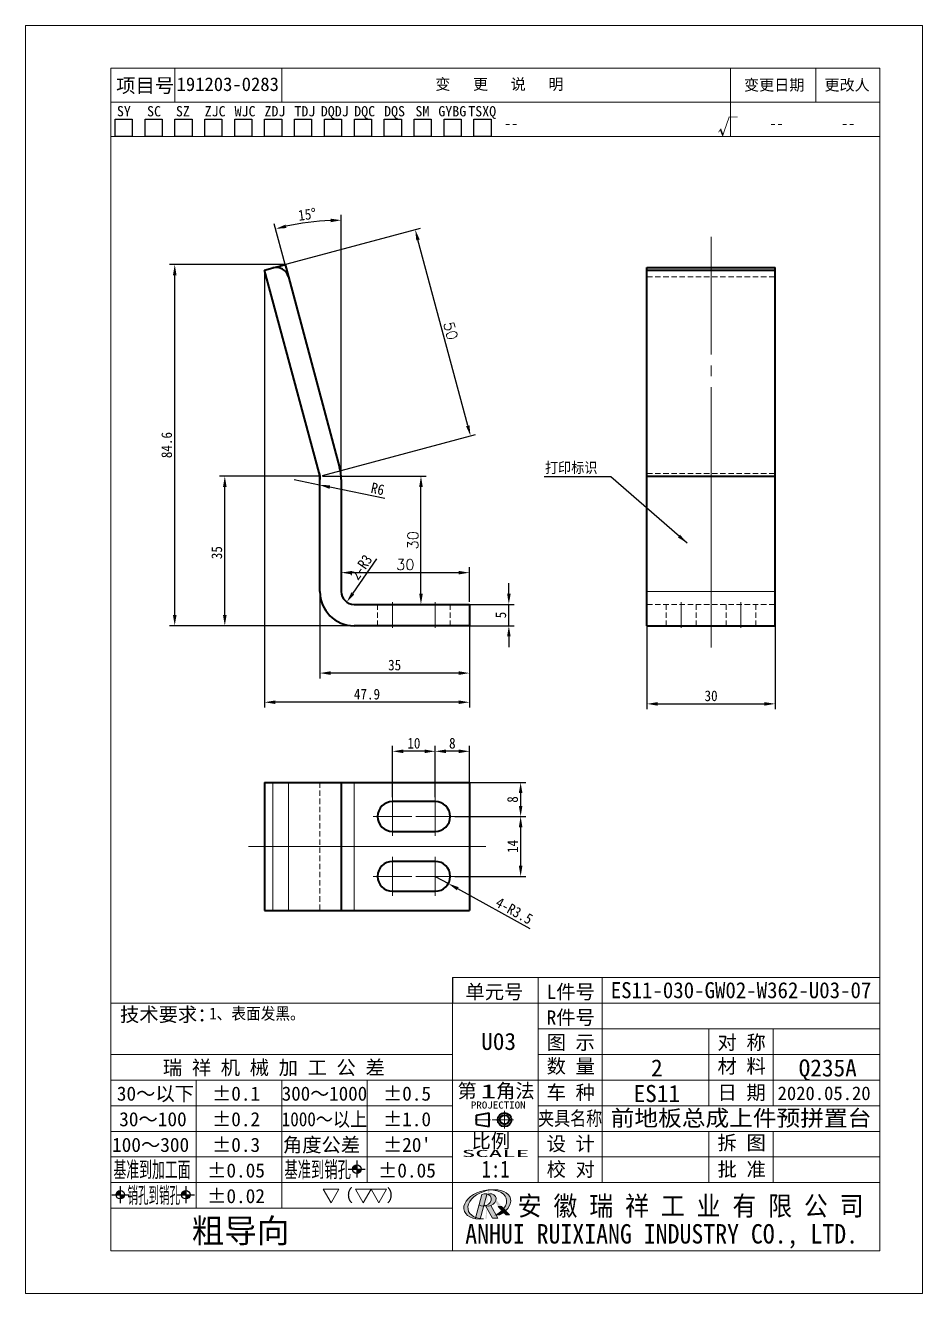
# Model space of a CAD drawing. Header units: millimetres. Extents: x -13336 to 61423, y -27528 to -3175.
# Drawn here: x -10676 to -10466, y -4819.5 to -4522.5 of the extents above; entities that cross this region are included whole.
import ezdxf
from ezdxf.enums import TextEntityAlignment as Align

# ---------------------------------------------------------------- set-up
doc = ezdxf.new("R2010")
doc.units = ezdxf.units.MM
for name, pattern in [('AM_ISO08W050x2', [9, 6, -0.75, 1.5, -0.75]), ('DASHDOT', [18.5, 12, -3, 0.5, -3]), ('SLD-中心线', [34.29, 30.48, -1.27, 1.27, -1.27]), ('SLD-实线', [0]), ('SLD-虚线', [1.905, 1.27, -0.635])]:
    doc.linetypes.add(name, pattern=pattern)
for name, color, linetype in [('08', 2, 'Continuous'), ('DIM', 2, 'Continuous'), ('尺寸线层', 2, 'SLD-实线')]:
    doc.layers.add(name, color=color, linetype=linetype)
for name, color, linetype, lineweight in [('UCS', 4, 'Continuous', 13), ('图框', 4, 'Continuous', 15), ('文字', 3, 'Continuous', 15), ('零件图A4打印', 252, 'Continuous', 15)]:
    doc.layers.add(name, color=color, linetype=linetype, lineweight=lineweight)
doc.styles.add('CHINA', font='', dxfattribs={"width": 0.9})
doc.styles.get("Standard").update_dxf_attribs({"font": 'txt', "bigfont": 'gbcbig.shx'})
doc.styles.get('CHINA').set_extended_font_data('SimSun')
doc.dimstyles.new('ISO-25', dxfattribs={"dimtxt": 2.5, "dimasz": 2.5, "dimexe": 1.25, "dimexo": 0.625, "dimtad": 1, "dimtxsty": 'Standard', "dimcen": 2.5, "dimadec": 0, "dimazin": 0, "dimtfac": 1, "dimtmove": 0, "dimatfit": 3, "dimfxl": 0, "dimarcsym": 0})
doc.dimstyles.new('ISO-25-1', dxfattribs={"dimtxt": 2.5, "dimasz": 2.5, "dimexe": 1.25, "dimexo": 0, "dimtad": 1, "dimdsep": 46, "dimtxsty": 'CHINA', "dimcen": 2.5, "dimclrd": 2, "dimclre": 2, "dimclrt": 2, "dimadec": 0, "dimazin": 0, "dimtfac": 1, "dimtmove": 0, "dimatfit": 3, "dimfxl": 0, "dimarcsym": 0})

# ---------------------------------------------------------------- blocks, each defined once
blk = doc.blocks.new('PIN_1')
h = blk.add_hatch(color=256)
h.paths.add_polyline_path([(0, 0.5, 0.414214), (-0.5, 0), (0, 0)])
h.paths.add_polyline_path([(0.5, 0), (0, 0), (0, -0.5, 0.414214)])
at = {"color": 1, "linetype": 'AM_ISO08W050x2'}
for p, q in [((0, 1), (0, -1)), ((-1, 0), (1, 0))]:
    blk.add_line(p, q, dxfattribs=at)
blk.add_circle((0, 0), 0.5)
blk = doc.blocks.new('Z$W@#30942B8A')
at = {"layer": '图框', "color": 4, "linetype": 'Continuous'}
for p, q in [((4.55, 0.11), (0, 7.99)), ((0, 7.99), (9.09, 7.99)), ((9.09, 7.99), (4.55, 0.11)), ((23.41, 0.11), (18.87, 7.99)), ((18.87, 7.99), (27.96, 7.99)), ((27.96, 7.99), (23.41, 0.11)), ((27.96, 7.99), (37.05, 7.99)), ((32.51, 0.11), (27.96, 7.99)), ((37.05, 7.99), (32.51, 0.11))]:
    blk.add_line(p, q, dxfattribs=at)
at = {"layer": '图框', "style": 'CHINA'}
blk.add_text('(    )', height=6.961, dxfattribs=at).set_placement((13.02, 1.68))
blk = doc.blocks.new('YU')
at = {"color": 2, "lineweight": 35, "ltscale": 0.304827}
for p, q in [((-6.6, 1.09), (-3.6, 1.6)), ((-6.6, -1.09), (-3.6, -1.6))]:
    blk.add_line(p, q, dxfattribs=at)
at = {"color": 7, "lineweight": 35, "ltscale": 0.013361}
blk.add_line((-6.6, 0.96), (-6.6, 1.09), dxfattribs=at)
at = {"color": 2, "lineweight": 35, "ltscale": 0.204928}
blk.add_line((-6.6, -1.09), (-6.6, 0.96), dxfattribs=at)
at = {"color": 7, "lineweight": 35, "ltscale": 0.019608}
blk.add_line((-3.6, 1.41), (-3.6, 1.6), dxfattribs=at)
at = {"color": 2, "lineweight": 35, "ltscale": 0.300725}
blk.add_line((-3.6, -1.6), (-3.6, 1.41), dxfattribs=at)
at = {"color": 1, "linetype": 'DASHDOT', "lineweight": 13, "ltscale": 0.416431}
blk.add_line((2.08, 0), (-3.4, 0), dxfattribs=at)
at = {"color": 1, "linetype": 'DASHDOT', "lineweight": 13, "ltscale": 0.416432}
blk.add_line((0, 2.08), (0, -2.08), dxfattribs=at)
at = {"color": 1, "linetype": 'DASHDOT', "lineweight": 13, "ltscale": 0.360631}
blk.add_line((-6.9, 0), (-3.3, 0), dxfattribs=at)
at = {"color": 2, "lineweight": 35}
for radius in [1.6, 1.09]:
    blk.add_circle((0, 0), radius, dxfattribs=at)
blk = doc.blocks.new('A4tukz')
at = {"layer": 'DIM', "color": 0}
blk.add_line((-100, 64), (-100, 58), dxfattribs=at)
at = {"layer": '图框', "color": 4}
for p, q in [((-165, 269), (-165, 277)), ((-140, 269), (-140, 277)), ((-140, 273), (-140, 277)), ((-35, 269), (-35, 277)), ((-15, 277), (-15, 269)), ((-135, 269), (-180, 269)), ((0, 269), (-135, 269)), ((-35, 269), (-35, 261)), ((0, 261), (-180, 261)), ((-80, 16), (-80, 64)), ((-65, 30), (-65, 64)), ((-180, 58), (-180, 0)), ((-100, 40), (-100, 58)), ((-100, 58), (-80, 58)), ((-80, 58), (0, 58)), ((-80, 52), (0, 52)), ((-25, 46), (-25, 52)), ((-100, 46), (-180, 46)), ((-180, 46), (-120, 46)), ((-80, 46), (0, 46)), ((-40, 38), (-40, 46)), ((-25, 38), (-25, 46)), ((-120, 40), (-180, 40)), ((-160, 10), (-160, 40)), ((-140, 10), (-140, 40)), ((-100, 40), (-120, 40)), ((-120, 16), (-120, 40)), ((-100, 34), (-100, 40)), ((-100, 40), (-80, 40)), ((-80, 40), (0, 40)), ((-40, 34), (-40, 38)), ((-25, 34), (-25, 38)), ((-120, 34), (-180, 34)), ((-100, 34), (-120, 34)), ((-100, 0), (-100, 34)), ((-80, 34), (0, 34)), ((-65, 16), (-65, 30)), ((-120, 28), (-180, 28)), ((-100, 28), (-80, 28)), ((-80, 28), (0, 28)), ((-40, 22), (-40, 28)), ((-25, 22), (-25, 28)), ((-120, 22), (-180, 22)), ((-100, 22), (-120, 22)), ((-80, 22), (0, 22)), ((-40, 16), (-40, 22)), ((-25, 16), (-25, 22)), ((-120, 16), (-180, 16)), ((-100, 16), (-120, 16)), ((-100, 16), (0, 16)), ((-120, 10), (-180, 10)), ((-100, 10), (-120, 10))]:
    blk.add_line(p, q, dxfattribs=at)
at = {"layer": '图框', "color": 0}
for p, q in [((-100, 64), (-80, 64)), ((-80, 64), (0, 64)), ((-100, 58), (-180, 58))]:
    blk.add_line(p, q, dxfattribs=at)
at = {"layer": '图框', "color": 4}
blk.add_lwpolyline([(0, 277), (-180, 277), (-180, 0), (0, 0)], close=True, dxfattribs=at)
at = {"layer": '文字', "color": 4}
blk.add_line((-40, 46), (-40, 52), dxfattribs=at)
at = {"layer": 'DIM', "color": 0}
blk.add_blockref('YU', (-87.85, 30.73), dxfattribs=at)
at = {"layer": 'DIM', "xscale": 2, "yscale": 2, "zscale": 2}
for p in [(-122.44, 19.17), (-177.78, 13.17), (-162.44, 13.17)]:
    blk.add_blockref('PIN_1', p, dxfattribs=at)
at = {"layer": '图框', "xscale": 0.4, "yscale": 0.4, "zscale": 0.4}
blk.add_blockref('Z$W@#30942B8A', (-130.28, 11.23), dxfattribs=at)
at = {"color": 4, "linetype": 'Continuous', "style": 'CHINA'}
for s, width, p, p2 in [('基准到加工面', 0.562035, (-179.38, 17.18), (-161.35, 17.18)), ('基准到销孔', 0.583055, (-139.38, 17.18), (-123.8, 17.18)), ('销孔到销孔', 0.460114, (-176.1, 11.18), (-163.8, 11.18))]:
    blk.add_text(s, height=3.759, dxfattribs=dict(at, width=width)).set_placement(p, p2, align=Align.FIT)
at = {"layer": 'UCS', "color": 4, "linetype": 'Continuous', "style": 'CHINA'}
for s, height, p in [('变   更   说   明', 2.5919, (-89.06, 271.93)), ('变更日期', 2.592, (-24.73, 271.75)), ('更改人', 2.592, (-7.67, 271.75))]:
    blk.add_text(s, height=height, dxfattribs=at).set_placement(p, align=Align.CENTER)
at = {"layer": '图框', "color": 4, "style": 'CHINA'}
for s, height, p in [('项目号', 3.314, (-171.96, 271.25)), ('单元号', 3.314, (-90.22, 59.02)), ('L件号', 3.314, (-72.35, 59.02)), ('技术要求：', 3.314, (-166.56, 53.71)), ('R件号', 3.314, (-72.35, 53.02)), ('图 示', 3.314, (-72.35, 47.18)), ('  瑞 祥 机 械 加 工 公 差', 3.3144, (-144.11, 41.28)), ('数 量', 3.314, (-72.35, 41.62)), (' 30～以下', 3.314, (-170.69, 35.19)), ('%%P0.1', 3.314, (-150.69, 35.19)), ('%%P0.5', 3.314, (-110.69, 35.19)), ('车 种', 3.314, (-72.35, 35.45)), ('%%P0.2', 3.314, (-150.69, 29.19)), ('%%P1.0', 3.314, (-110.69, 29.19)), (' 30～100', 3.314, (-171.27, 29.19)), ('%%P0.3', 3.314, (-150.69, 23.19)), ('角度公差', 3.314, (-130.69, 23.19)), ("%%P20'", 3.314, (-110.69, 23.19)), ('拆 图', 3.314, (-32.35, 23.68)), ('100～300', 3.314, (-170.69, 23.19)), ('%%P0.05', 3.314, (-150.69, 17.19)), ('%%P0.05', 3.314, (-110.69, 17.19)), ('批 准', 3.314, (-32.35, 17.45)), ('%%P0.02', 3.314, (-150.69, 11.19))]:
    blk.add_text(s, height=height, dxfattribs=at).set_placement(p, align=Align.CENTER)
for s, p in [('第  角法', (-98.87, 35.83)), ('比例', (-95.59, 24.09))]:
    blk.add_text(s, height=3.314, dxfattribs=at).set_placement(p)
at = {"layer": '图框', "color": 2, "style": 'CHINA', "width": 1.50449}
blk.add_text('1', height=3.31, dxfattribs=at).set_placement((-93.4, 35.71), (-89.86, 35.71), align=Align.FIT)
at = {"layer": '图框', "color": 4, "style": 'CHINA'}
for s, height, width, p, p2 in [('300～1000', 3.314, 0.942845, (-140, 35.19), (-120, 35.19)), ('1000～以上', 3.314, 0.84856, (-140, 29.19), (-120, 29.19)), ('PROJECTION', 1.657, 1.087064, (-95.73, 33.34), (-82.92, 33.34)), ('SCALE', 1.657, 2.678056, (-97.86, 22), (-82.08, 22))]:
    blk.add_text(s, height=height, dxfattribs=dict(at, width=width)).set_placement(p, p2, align=Align.FIT)
at = {"layer": '图框', "color": 1, "style": 'CHINA', "width": 0.9}
blk.add_text('安 徽 瑞 祥 工 业 有 限 公 司', height=4.5502, dxfattribs=at).set_placement((-84.75, 8.27))
at = {"layer": '图框', "color": 3, "style": 'CHINA', "width": 0.9}
blk.add_text('ANHUI RUIXIANG INDUSTRY CO., LTD.', height=4.5502, dxfattribs=at).set_placement((-97.05, 1.73))
blk = doc.blocks.new('徽标')
at = {"layer": '图框'}
h = blk.add_hatch(color=1, dxfattribs=at)
edge = h.paths.add_edge_path()
edge.add_ellipse((1.2, 9.46), major_axis=(11.5, 3.22), ratio=0.632757, start_angle=75.02328, end_angle=243.80597, ccw=False)
edge.add_ellipse((-1.05, 9.37), major_axis=(11.5, 3.22), ratio=0.632757, start_angle=63.80597, end_angle=246.05896)
edge.add_line((-3.85, 1.41), (-3.83, 1.41))
edge.add_ellipse((-1.05, 9.37), major_axis=(11.5, 3.22), ratio=0.632757, start_angle=246.12301, end_angle=255.02328)
edge = h.paths.add_edge_path()
edge.add_ellipse((1.2, 9.46), major_axis=(11.5, 3.22), ratio=0.632757, start_angle=-50.27955, end_angle=64.13426)
edge.add_line((4.38, 17.41), (3.6, 17.41))
edge.add_ellipse((1.2, 9.46), major_axis=(11.5, 3.22), ratio=0.632757, start_angle=68.04771, end_angle=75.02328)
edge.add_ellipse((-1.05, 9.37), major_axis=(11.5, 3.22), ratio=0.632757, start_angle=-40.39597, end_angle=63.80597, ccw=False)
edge.add_line((9.03, 7.11), (10.11, 5.93))
h = blk.add_hatch(color=1, dxfattribs=at)
edge = h.paths.add_edge_path()
edge.add_ellipse((1.06, 11.83), major_axis=(3.6, 1.69), ratio=0.808996, start_angle=440.15363, end_angle=446.82189, ccw=False)
edge.add_ellipse((-1.56, 11.83), major_axis=(3.6, 1.69), ratio=0.808996, start_angle=399.75547, end_angle=450)
edge.add_line((-2.92, 14.75), (-6.25, 2.29))
edge.add_ellipse((1.2, 9.46), major_axis=(11.5, 3.22), ratio=0.632757, start_angle=220.3275, end_angle=235.24457)
edge.add_line((-3.68, 1.64), (-0.1, 14.84))
edge = h.paths.add_edge_path()
edge.add_ellipse((1.06, 11.83), major_axis=(3.6, 1.69), ratio=0.808996, start_angle=219.82174, end_angle=262.64955, ccw=False)
edge.add_line((-0.83, 8.67), (2.97, 1.85))
edge.add_line((2.97, 1.85), (5.79, 1.85))
edge.add_line((5.79, 1.85), (1.96, 8.73))
edge = h.paths.add_edge_path()
edge.add_ellipse((1.06, 11.83), major_axis=(3.6, 1.69), ratio=0.808996, start_angle=262.64955, end_angle=440.15363)
edge.add_ellipse((-1.56, 11.83), major_axis=(3.6, 1.69), ratio=0.808996, start_angle=260.19411, end_angle=399.75547, ccw=False)
edge.add_line((-0.83, 8.68), (-0.83, 8.67))
edge.add_ellipse((1.06, 11.83), major_axis=(3.6, 1.69), ratio=0.808996, start_angle=219.82174, end_angle=262.64955)
h = blk.add_hatch(color=1, dxfattribs=at)
edge = h.paths.add_edge_path()
edge.add_ellipse((-1.56, 11.83), major_axis=(3.6, 1.69), ratio=0.808996, start_angle=245.34359, end_angle=260.15363)
edge.add_ellipse((1.06, 11.83), major_axis=(3.6, 1.69), ratio=0.808996, start_angle=204.31881, end_angle=219.75547, ccw=False)
edge.add_line((-1.66, 9.1), (-1.82, 8.48))
h = blk.add_hatch(color=1, dxfattribs=at)
edge = h.paths.add_edge_path()
edge.add_line((7.91, 8.34), (6.1, 8.34))
edge.add_line((6.1, 8.34), (8.14, 6.1))
edge.add_ellipse((-1.05, 9.37), major_axis=(11.5, 3.22), ratio=0.632757, start_angle=-48.16456, end_angle=-40.39597)
edge.add_line((9.03, 7.11), (7.91, 8.34))
edge = h.paths.add_edge_path()
edge.add_ellipse((1.2, 9.46), major_axis=(11.5, 3.22), ratio=0.632757, start_angle=-57.50566, end_angle=-50.27955)
edge.add_line((10.11, 5.93), (9.03, 7.11))
edge.add_ellipse((-1.05, 9.37), major_axis=(11.5, 3.22), ratio=0.632757, start_angle=-48.16456, end_angle=-40.39597, ccw=False)
edge.add_line((8.14, 6.1), (9.09, 5.06))
edge = h.paths.add_edge_path()
edge.add_ellipse((1.2, 9.46), major_axis=(11.5, 3.22), ratio=0.632757, start_angle=-57.50566, end_angle=-50.27955, ccw=False)
edge.add_line((9.09, 5.06), (10.36, 3.67))
edge.add_line((10.36, 3.67), (12.17, 3.67))
edge.add_line((12.17, 3.67), (10.11, 5.93))
edge = h.paths.add_edge_path()
edge.add_ellipse((-1.05, 9.37), major_axis=(11.5, 3.22), ratio=0.632757, start_angle=-69.65146, end_angle=-48.16456, ccw=False)
edge.add_line((4.86, 3.67), (6.94, 3.67))
edge.add_ellipse((1.2, 9.46), major_axis=(11.5, 3.22), ratio=0.632757, start_angle=-70.58976, end_angle=-57.50566)
edge.add_line((9.09, 5.06), (8.14, 6.1))
at = {"layer": '图框', "color": 1}
for p, q in [((-2.92, 14.75), (-6.36, 1.85)), ((-0.1, 14.84), (-3.74, 1.41)), ((-0.83, 8.68), (2.97, 1.85)), ((1.96, 8.73), (5.79, 1.85)), ((6.1, 8.34), (10.36, 3.67)), ((6.1, 8.34), (7.91, 8.34)), ((7.91, 8.34), (12.17, 3.67)), ((2.97, 1.85), (5.79, 1.85)), ((4.86, 3.67), (6.94, 3.67)), ((10.36, 3.67), (12.17, 3.67))]:
    blk.add_line(p, q, dxfattribs=at)
for centre, major_axis, ratio, start_param, end_param in [((-1.05, 9.37), (11.5, 3.22), 0.632757, -1.215647, 4.450996), ((1.2, 9.46), (11.5, 3.22), 0.632757, -1.232024, 4.255217), ((-1.56, 11.83), (3.6, 1.69), 0.808996, 3.550583, 7.853982), ((1.06, 11.83), (3.6, 1.69), 0.808996, 3.566036, 7.798513)]:
    blk.add_ellipse(centre, major_axis=major_axis, ratio=ratio, start_param=start_param, end_param=end_param, dxfattribs=at)
blk = doc.blocks.new('设变图纸变更2')
at = {"layer": 'DIM', "color": 6}
for points in [[(0, 4), (4, 4), (4, 0), (0, 0)], [(7, 4), (11, 4), (11, 0), (7, 0)], [(14, 4), (18, 4), (18, 0), (14, 0)], [(21, 4), (25, 4), (25, 0), (21, 0)], [(28, 4), (32, 4), (32, 0), (28, 0)], [(35, 4), (39, 4), (39, 0), (35, 0)], [(42, 4), (46, 4), (46, 0), (42, 0)], [(49, 4), (53, 4), (53, 0), (49, 0)], [(56, 4), (60, 4), (60, 0), (56, 0)], [(63, 4), (67, 4), (67, 0), (63, 0)], [(70, 4), (74, 4), (74, 0), (70, 0)], [(77, 4), (81, 4), (81, 0), (77, 0)], [(84, 4), (88, 4), (88, 0), (84, 0)]]:
    blk.add_lwpolyline(points, close=True, dxfattribs=at)
at = {"layer": '文字', "color": 6, "linetype": 'Continuous', "style": 'CHINA'}
for s, p in [('SY', (2.05, 4.71)), ('SC', (9.11, 4.69)), ('SZ', (15.86, 4.69)), ('ZJC', (23.41, 4.69)), ('WJC', (30.41, 4.69)), ('ZDJ', (37.41, 4.69)), ('TDJ', (44.41, 4.69)), ('DQDJ', (51.41, 4.69)), ('DQC', (58.41, 4.69)), ('DQS', (65.41, 4.69)), ('SM', (71.92, 4.69)), ('GYBG', (78.92, 4.69)), ('TSXQ', (85.92, 4.69))]:
    blk.add_text(s, height=2.4, dxfattribs=at).set_placement(p, align=Align.CENTER)
blk = doc.blocks.new('*D68')
at = {"layer": '08', "color": 2, "lineweight": -2, "transparency": 16777216}
for p, q in [((-10619.98, -4579.8), (-10619.98, -4682.27)), ((-10572.04, -4663.1), (-10572.04, -4682.27)), ((-10574.54, -4681.02), (-10617.48, -4681.02))]:
    blk.add_line(p, q, dxfattribs=at)
at = {"layer": '08', "color": 2, "transparency": 16777216}
for points in [[(-10617.48, -4680.6), (-10617.48, -4681.43), (-10619.98, -4681.02)], [(-10574.54, -4680.6), (-10574.54, -4681.43), (-10572.04, -4681.02)]]:
    blk.add_solid(points, dxfattribs=at)
at = {"layer": 'Defpoints', "color": 0, "transparency": 16777216}
for p in [(-10619.98, -4579.8), (-10572.04, -4663.1), (-10619.98, -4681.02)]:
    blk.add_point(p, dxfattribs=at)
at = {"layer": '08', "color": 2, "transparency": 16777216, "insert": (-10596.01, -4679.14), "char_height": 2.5, "attachment_point": 5, "style": 'CHINA'}
blk.add_mtext('47.9', dxfattribs=at)
blk = doc.blocks.new('*D10')
at = {"layer": '08', "color": 2, "lineweight": -2, "transparency": 16777216}
for p, q in [((-10607.04, -4655.1), (-10607.04, -4675.44)), ((-10572.04, -4663.1), (-10572.04, -4675.44)), ((-10574.54, -4674.19), (-10604.54, -4674.19))]:
    blk.add_line(p, q, dxfattribs=at)
at = {"layer": '08', "color": 2, "transparency": 16777216}
for points in [[(-10604.54, -4673.77), (-10604.54, -4674.61), (-10607.04, -4674.19)], [(-10574.54, -4673.77), (-10574.54, -4674.61), (-10572.04, -4674.19)]]:
    blk.add_solid(points, dxfattribs=at)
at = {"layer": 'Defpoints', "color": 0, "transparency": 16777216}
for p in [(-10607.04, -4655.1), (-10572.04, -4663.1), (-10607.04, -4674.19)]:
    blk.add_point(p, dxfattribs=at)
at = {"layer": '08', "color": 2, "transparency": 16777216, "insert": (-10589.54, -4672.32), "char_height": 2.5, "attachment_point": 5, "style": 'CHINA'}
blk.add_mtext('35', dxfattribs=at)
blk = doc.blocks.new('*D69')
at = {"layer": '08', "color": 2, "lineweight": -2, "transparency": 16777216}
for p, q in [((-10562.81, -4655.6), (-10562.81, -4653.1)), ((-10572.04, -4658.1), (-10561.56, -4658.1)), ((-10562.81, -4663.1), (-10562.81, -4658.1)), ((-10572.04, -4663.1), (-10561.56, -4663.1)), ((-10562.81, -4665.6), (-10562.81, -4668.1))]:
    blk.add_line(p, q, dxfattribs=at)
at = {"layer": '08', "color": 2, "transparency": 16777216}
for points in [[(-10563.22, -4655.6), (-10562.39, -4655.6), (-10562.81, -4658.1)], [(-10563.22, -4665.6), (-10562.39, -4665.6), (-10562.81, -4663.1)]]:
    blk.add_solid(points, dxfattribs=at)
at = {"layer": 'Defpoints', "color": 0, "transparency": 16777216}
for p in [(-10572.04, -4658.1), (-10562.81, -4658.1), (-10572.04, -4663.1)]:
    blk.add_point(p, dxfattribs=at)
at = {"layer": '08', "color": 2, "transparency": 16777216, "insert": (-10564.68, -4660.6), "char_height": 2.5, "attachment_point": 5, "rotation": 90, "style": 'CHINA'}
blk.add_mtext('5', dxfattribs=at)
blk = doc.blocks.new('*D11')
at = {"layer": '08', "color": 2, "lineweight": -2, "transparency": 16777216}
for p, q in [((-10607.04, -4628.1), (-10630.54, -4628.1)), ((-10629.29, -4660.6), (-10629.29, -4630.6)), ((-10599.04, -4663.1), (-10630.54, -4663.1))]:
    blk.add_line(p, q, dxfattribs=at)
at = {"layer": '08', "color": 2, "transparency": 16777216}
for points in [[(-10629.71, -4630.6), (-10628.87, -4630.6), (-10629.29, -4628.1)], [(-10629.71, -4660.6), (-10628.87, -4660.6), (-10629.29, -4663.1)]]:
    blk.add_solid(points, dxfattribs=at)
at = {"layer": 'Defpoints', "color": 0, "transparency": 16777216}
for p in [(-10629.29, -4628.1), (-10607.04, -4628.1), (-10599.04, -4663.1)]:
    blk.add_point(p, dxfattribs=at)
at = {"layer": '08', "color": 2, "transparency": 16777216, "insert": (-10631.16, -4645.99), "char_height": 2.5, "attachment_point": 5, "rotation": 90, "style": 'CHINA'}
blk.add_mtext('35', dxfattribs=at)
blk = doc.blocks.new('*D70')
at = {"layer": '08', "color": 2, "lineweight": -2, "transparency": 16777216}
for p, q in [((-10602.04, -4627.44), (-10602.04, -4566.89)), ((-10615.15, -4578.51), (-10617.71, -4568.95))]:
    blk.add_line(p, q, dxfattribs=at)
blk.add_arc((-10602.04, -4627.44), 59.3, 92.4157, 102.5841, dxfattribs=at)
at = {"layer": '08', "color": 2, "transparency": 16777216}
for points in [[(-10604.54, -4567.78), (-10604.53, -4568.61), (-10602.04, -4568.14)], [(-10614.86, -4569.97), (-10615.06, -4569.16), (-10617.38, -4570.16)]]:
    blk.add_solid(points, dxfattribs=at)
at = {"layer": 'Defpoints', "color": 0, "transparency": 16777216}
for p in [(-10607.2, -4568.37), (-10615.15, -4578.51), (-10602.41, -4626.04), (-10602.04, -4628.89), (-10602.04, -4655.1)]:
    blk.add_point(p, dxfattribs=at)
at = {"layer": '08', "color": 2, "transparency": 16777216, "insert": (-10610.02, -4566.79), "char_height": 2.5, "attachment_point": 5, "rotation": 7.4999, "style": 'CHINA'}
blk.add_mtext('15°', dxfattribs=at)
blk = doc.blocks.new('*D12')
at = {"layer": '08', "color": 2, "lineweight": -2, "transparency": 16777216}
blk.add_line((-10593.76, -4647.45), (-10599.32, -4655.51), dxfattribs=at)
at = {"layer": '08', "color": 2, "transparency": 16777216}
blk.add_solid([(-10599.66, -4655.27), (-10598.98, -4655.75), (-10600.74, -4657.57)], dxfattribs=at)
at = {"layer": 'Defpoints', "color": 0, "transparency": 16777216}
for p in [(-10599.04, -4655.1), (-10600.74, -4657.57)]:
    blk.add_point(p, dxfattribs=at)
at = {"layer": '08', "color": 2, "transparency": 16777216, "insert": (-10597.38, -4649.39), "char_height": 2.5, "attachment_point": 5, "rotation": 55.4109, "style": 'CHINA'}
blk.add_mtext('2-R3', dxfattribs=at)
blk = doc.blocks.new('*D13')
at = {"layer": '08', "color": 2, "lineweight": -2, "transparency": 16777216}
for p, q in [((-10615.15, -4578.51), (-10642.26, -4578.51)), ((-10641.01, -4660.6), (-10641.01, -4581.01)), ((-10599.04, -4663.1), (-10642.26, -4663.1))]:
    blk.add_line(p, q, dxfattribs=at)
at = {"layer": '08', "color": 2, "transparency": 16777216}
for points in [[(-10641.42, -4581.01), (-10640.59, -4581.01), (-10641.01, -4578.51)], [(-10641.42, -4660.6), (-10640.59, -4660.6), (-10641.01, -4663.1)]]:
    blk.add_solid(points, dxfattribs=at)
at = {"layer": 'Defpoints', "color": 0, "transparency": 16777216}
for p in [(-10641.01, -4578.51), (-10615.15, -4578.51), (-10599.04, -4663.1)]:
    blk.add_point(p, dxfattribs=at)
at = {"layer": '08', "color": 2, "transparency": 16777216, "insert": (-10642.88, -4620.8), "char_height": 2.5, "attachment_point": 5, "rotation": 90, "style": 'CHINA'}
blk.add_mtext('84.6', dxfattribs=at)
blk = doc.blocks.new('*D71')
at = {"layer": '08', "color": 2, "lineweight": -2, "transparency": 16777216}
for p, q in [((-10530.48, -4663.1), (-10530.48, -4682.65)), ((-10500.48, -4663.1), (-10500.48, -4682.65)), ((-10527.98, -4681.4), (-10502.98, -4681.4))]:
    blk.add_line(p, q, dxfattribs=at)
at = {"layer": '08', "color": 2, "transparency": 16777216}
for points in [[(-10527.98, -4680.99), (-10527.98, -4681.82), (-10530.48, -4681.4)], [(-10502.98, -4680.99), (-10502.98, -4681.82), (-10500.48, -4681.4)]]:
    blk.add_solid(points, dxfattribs=at)
at = {"layer": 'Defpoints', "color": 0, "transparency": 16777216}
for p in [(-10530.48, -4663.1), (-10500.48, -4663.1), (-10500.48, -4681.4)]:
    blk.add_point(p, dxfattribs=at)
at = {"layer": '08', "color": 2, "transparency": 16777216, "insert": (-10515.48, -4679.53), "char_height": 2.5, "attachment_point": 5, "style": 'CHINA'}
blk.add_mtext('30', dxfattribs=at)
blk = doc.blocks.new('*D72')
at = {"layer": '08', "color": 2, "lineweight": -2, "transparency": 16777216}
for p, q in [((-10572.04, -4699.79), (-10558.8, -4699.79)), ((-10560.05, -4702.29), (-10560.05, -4705.29)), ((-10575.49, -4707.79), (-10558.8, -4707.79))]:
    blk.add_line(p, q, dxfattribs=at)
at = {"layer": '08', "color": 2, "transparency": 16777216}
for points in [[(-10560.47, -4702.29), (-10559.63, -4702.29), (-10560.05, -4699.79)], [(-10560.47, -4705.29), (-10559.63, -4705.29), (-10560.05, -4707.79)]]:
    blk.add_solid(points, dxfattribs=at)
at = {"layer": 'Defpoints', "color": 0, "transparency": 16777216}
for p in [(-10572.04, -4699.79), (-10575.49, -4707.79), (-10560.05, -4707.79)]:
    blk.add_point(p, dxfattribs=at)
at = {"layer": '08', "color": 2, "transparency": 16777216, "insert": (-10561.93, -4703.79), "char_height": 2.5, "attachment_point": 5, "rotation": 90, "style": 'CHINA'}
blk.add_mtext('8', dxfattribs=at)
blk = doc.blocks.new('*D73')
at = {"layer": '08', "color": 2, "lineweight": -2, "transparency": 16777216}
for p, q in [((-10575.49, -4707.79), (-10558.8, -4707.79)), ((-10560.05, -4710.29), (-10560.05, -4719.29)), ((-10575.49, -4721.79), (-10558.8, -4721.79))]:
    blk.add_line(p, q, dxfattribs=at)
at = {"layer": '08', "color": 2, "transparency": 16777216}
for points in [[(-10560.47, -4710.29), (-10559.63, -4710.29), (-10560.05, -4707.79)], [(-10560.47, -4719.29), (-10559.63, -4719.29), (-10560.05, -4721.79)]]:
    blk.add_solid(points, dxfattribs=at)
at = {"layer": 'Defpoints', "color": 0, "transparency": 16777216}
for p in [(-10575.49, -4707.79), (-10575.49, -4721.79), (-10560.05, -4721.79)]:
    blk.add_point(p, dxfattribs=at)
at = {"layer": '08', "color": 2, "transparency": 16777216, "insert": (-10561.93, -4714.79), "char_height": 2.5, "attachment_point": 5, "rotation": 90, "style": 'CHINA'}
blk.add_mtext('14', dxfattribs=at)
blk = doc.blocks.new('*D74')
at = {"layer": '08', "color": 2, "lineweight": -2, "transparency": 16777216}
for p, q in [((-10580.04, -4703.24), (-10580.04, -4691.26)), ((-10574.54, -4692.51), (-10577.54, -4692.51)), ((-10572.04, -4699.79), (-10572.04, -4691.26))]:
    blk.add_line(p, q, dxfattribs=at)
at = {"layer": '08', "color": 2, "transparency": 16777216}
for points in [[(-10577.54, -4692.09), (-10577.54, -4692.93), (-10580.04, -4692.51)], [(-10574.54, -4692.09), (-10574.54, -4692.93), (-10572.04, -4692.51)]]:
    blk.add_solid(points, dxfattribs=at)
at = {"layer": 'Defpoints', "color": 0, "transparency": 16777216}
for p in [(-10580.04, -4692.51), (-10572.04, -4699.79), (-10580.04, -4703.24)]:
    blk.add_point(p, dxfattribs=at)
at = {"layer": '08', "color": 2, "transparency": 16777216, "insert": (-10576.04, -4690.63), "char_height": 2.5, "attachment_point": 5, "style": 'CHINA'}
blk.add_mtext('8', dxfattribs=at)
blk = doc.blocks.new('*D75')
at = {"layer": '08', "color": 2, "lineweight": -2, "transparency": 16777216}
for p, q in [((-10590.04, -4703.24), (-10590.04, -4691.26)), ((-10582.54, -4692.51), (-10587.54, -4692.51)), ((-10580.04, -4703.24), (-10580.04, -4691.26))]:
    blk.add_line(p, q, dxfattribs=at)
at = {"layer": '08', "color": 2, "transparency": 16777216}
for points in [[(-10587.54, -4692.09), (-10587.54, -4692.93), (-10590.04, -4692.51)], [(-10582.54, -4692.09), (-10582.54, -4692.93), (-10580.04, -4692.51)]]:
    blk.add_solid(points, dxfattribs=at)
at = {"layer": 'Defpoints', "color": 0, "transparency": 16777216}
for p in [(-10590.04, -4692.51), (-10590.04, -4703.24), (-10580.04, -4703.24)]:
    blk.add_point(p, dxfattribs=at)
at = {"layer": '08', "color": 2, "transparency": 16777216, "insert": (-10585.04, -4690.63), "char_height": 2.5, "attachment_point": 5, "style": 'CHINA'}
blk.add_mtext('10', dxfattribs=at)
blk = doc.blocks.new('*D14')
at = {"layer": '08', "color": 2, "lineweight": -2, "transparency": 16777216}
for p, q in [((-10580.04, -4721.79), (-10576.97, -4723.48)), ((-10557.84, -4734.05), (-10574.78, -4724.69))]:
    blk.add_line(p, q, dxfattribs=at)
at = {"layer": '08', "color": 2, "transparency": 16777216}
blk.add_solid([(-10574.58, -4724.32), (-10574.99, -4725.05), (-10576.97, -4723.48)], dxfattribs=at)
at = {"layer": 'Defpoints', "color": 0, "transparency": 16777216}
for p in [(-10580.04, -4721.79), (-10576.97, -4723.48)]:
    blk.add_point(p, dxfattribs=at)
at = {"layer": '08', "color": 2, "transparency": 16777216, "insert": (-10561.55, -4729.86), "char_height": 2.5, "attachment_point": 5, "rotation": 331.0928, "style": 'CHINA'}
blk.add_mtext('4-R3.5', dxfattribs=at)
blk = doc.blocks.new('*D15')
at = {"layer": '08', "color": 2, "lineweight": -2, "transparency": 16777216}
for p, q in [((-10613.04, -4628.89), (-10607.16, -4630.12)), ((-10591.84, -4633.32), (-10604.72, -4630.63))]:
    blk.add_line(p, q, dxfattribs=at)
at = {"layer": '08', "color": 2, "transparency": 16777216}
blk.add_solid([(-10604.63, -4630.22), (-10604.8, -4631.04), (-10607.16, -4630.12)], dxfattribs=at)
at = {"layer": 'Defpoints', "color": 0, "transparency": 16777216}
for p in [(-10613.04, -4628.89), (-10607.16, -4630.12)]:
    blk.add_point(p, dxfattribs=at)
at = {"layer": '08', "color": 2, "transparency": 16777216, "insert": (-10593.51, -4631.06), "char_height": 2.5, "attachment_point": 5, "rotation": 348.1854, "style": 'CHINA'}
blk.add_mtext('R6', dxfattribs=at)
blk = doc.blocks.new('*D277')
at = {"color": 0, "lineweight": -2, "transparency": 16777216}
for p, q in [((-10619.37, -4579.64), (-10583.52, -4570.03)), ((-10572.43, -4616.24), (-10584.08, -4572.77)), ((-10606.43, -4627.94), (-10570.58, -4618.33))]:
    blk.add_line(p, q, dxfattribs=at)
at = {"color": 0, "transparency": 16777216}
for points in [[(-10583.67, -4572.66), (-10584.48, -4572.88), (-10584.72, -4570.36)], [(-10572.03, -4616.13), (-10572.83, -4616.35), (-10571.78, -4618.65)]]:
    blk.add_solid(points, dxfattribs=at)
at = {"layer": 'Defpoints', "color": 0, "transparency": 16777216}
for p in [(-10584.72, -4570.36), (-10619.98, -4579.8), (-10607.04, -4628.1)]:
    blk.add_point(p, dxfattribs=at)
at = {"color": 0, "transparency": 16777216, "insert": (-10576.44, -4594.02), "char_height": 2.5, "attachment_point": 5, "rotation": 284.9998}
blk.add_mtext('50', dxfattribs=at)
blk = doc.blocks.new('*D278')
at = {"color": 0, "lineweight": -2, "transparency": 16777216}
for p, q in [((-10606.41, -4628.1), (-10582.13, -4628.1)), ((-10583.38, -4655.6), (-10583.38, -4630.6)), ((-10598.41, -4658.1), (-10582.13, -4658.1))]:
    blk.add_line(p, q, dxfattribs=at)
at = {"color": 0, "transparency": 16777216}
for points in [[(-10583.79, -4630.6), (-10582.96, -4630.6), (-10583.38, -4628.1)], [(-10583.79, -4655.6), (-10582.96, -4655.6), (-10583.38, -4658.1)]]:
    blk.add_solid(points, dxfattribs=at)
at = {"layer": 'Defpoints', "color": 0, "transparency": 16777216}
for p in [(-10607.04, -4628.1), (-10583.38, -4628.1), (-10599.04, -4658.1)]:
    blk.add_point(p, dxfattribs=at)
at = {"color": 0, "transparency": 16777216, "insert": (-10585.25, -4643.1), "char_height": 2.5, "attachment_point": 5, "rotation": 90}
blk.add_mtext('30', dxfattribs=at)
blk = doc.blocks.new('*D279')
at = {"color": 0, "lineweight": -2, "transparency": 16777216}
for p, q in [((-10602.04, -4654.47), (-10602.04, -4649.42)), ((-10599.54, -4650.67), (-10574.54, -4650.67)), ((-10572.04, -4657.47), (-10572.04, -4649.42))]:
    blk.add_line(p, q, dxfattribs=at)
at = {"color": 0, "transparency": 16777216}
for points in [[(-10599.54, -4650.26), (-10599.54, -4651.09), (-10602.04, -4650.67)], [(-10574.54, -4650.26), (-10574.54, -4651.09), (-10572.04, -4650.67)]]:
    blk.add_solid(points, dxfattribs=at)
at = {"layer": 'Defpoints', "color": 0, "transparency": 16777216}
for p in [(-10572.04, -4650.67), (-10602.04, -4655.1), (-10572.04, -4658.1)]:
    blk.add_point(p, dxfattribs=at)
at = {"color": 0, "transparency": 16777216, "insert": (-10587.04, -4648.8), "char_height": 2.5, "attachment_point": 5}
blk.add_mtext('30', dxfattribs=at)

msp = doc.modelspace()

# ---------------------------------------------------------------- linework, layer by layer
at = {"color": 7, "lineweight": 35}
for p, q in [((-10619.977, -4579.802), (-10618.045, -4579.284)), ((-10530.479, -4579.284), (-10530.479, -4579.182)), ((-10530.479, -4579.182), (-10500.479, -4579.182)), ((-10530.479, -4579.802), (-10530.479, -4579.284)), ((-10500.479, -4579.284), (-10500.479, -4579.182)), ((-10500.479, -4579.802), (-10500.479, -4579.284)), ((-10607.241, -4627.335), (-10619.977, -4579.802)), ((-10614.371, -4581.406), (-10602.411, -4626.041)), ((-10530.479, -4579.802), (-10500.479, -4579.802)), ((-10530.479, -4628.098), (-10530.479, -4579.802)), ((-10500.479, -4628.098), (-10500.479, -4579.802)), ((-10607.241, -4627.335), (-10607.036, -4628.098)), ((-10607.036, -4628.098), (-10607.036, -4628.888)), ((-10607.036, -4655.098), (-10607.036, -4628.888)), ((-10602.036, -4628.888), (-10602.036, -4655.098)), ((-10530.479, -4628.098), (-10500.479, -4628.098)), ((-10530.479, -4655.098), (-10530.479, -4628.098)), ((-10500.479, -4655.098), (-10500.479, -4628.098)), ((-10530.479, -4663.098), (-10530.479, -4655.098)), ((-10500.479, -4663.098), (-10500.479, -4655.098)), ((-10599.036, -4658.098), (-10572.036, -4658.098)), ((-10572.036, -4658.098), (-10572.036, -4663.098)), ((-10572.036, -4663.098), (-10599.036, -4663.098)), ((-10530.479, -4663.098), (-10500.479, -4663.098)), ((-10619.977, -4699.789), (-10618.045, -4699.789)), ((-10619.977, -4699.789), (-10619.977, -4729.789)), ((-10618.045, -4699.789), (-10614.371, -4699.789)), ((-10614.371, -4699.789), (-10602.036, -4699.789)), ((-10602.036, -4699.789), (-10599.036, -4699.789)), ((-10602.036, -4699.789), (-10602.036, -4729.789)), ((-10599.036, -4699.789), (-10572.036, -4699.789)), ((-10572.036, -4699.789), (-10572.036, -4729.789)), ((-10580.036, -4704.289), (-10590.036, -4704.289)), ((-10590.036, -4711.289), (-10580.036, -4711.289)), ((-10580.036, -4718.289), (-10590.036, -4718.289)), ((-10590.036, -4725.289), (-10580.036, -4725.289)), ((-10619.977, -4729.789), (-10618.045, -4729.789)), ((-10618.045, -4729.789), (-10614.371, -4729.789)), ((-10614.371, -4729.789), (-10602.036, -4729.789)), ((-10602.036, -4729.789), (-10599.036, -4729.789)), ((-10599.036, -4729.789), (-10572.036, -4729.789))]:
    msp.add_line(p, q, dxfattribs=at)
at = {"color": 6, "lineweight": 35}
for p, q in [((-10618.031, -4579.281), (-10616.518, -4578.875)), ((-10616.518, -4578.875), (-10615.147, -4578.508)), ((-10615.147, -4578.508), (-10614.371, -4581.406))]:
    msp.add_line(p, q, dxfattribs=at)
at = {"color": 7, "lineweight": 13}
for p, q in [((-10530.479, -4579.284), (-10500.479, -4579.284)), ((-10530.479, -4655.098), (-10500.479, -4655.098)), ((-10618.045, -4699.789), (-10618.045, -4729.789)), ((-10614.371, -4699.789), (-10614.371, -4729.789)), ((-10599.036, -4699.789), (-10599.036, -4729.789))]:
    msp.add_line(p, q, dxfattribs=at)
at = {"color": 7, "lineweight": 35}
for centre, radius, start, end in [((-10617.269, -4582.182), 3, 15, 105), ((-10613.036, -4628.888), 11, 0, 14.99982), ((-10613.036, -4628.888), 6, 0, 14.99996), ((-10599.036, -4655.098), 8, 180.00001, 270), ((-10599.036, -4655.098), 3, 180.00001, 270), ((-10590.036, -4707.789), 3.5, 90, 270), ((-10580.036, -4707.789), 3.5, 270, 90), ((-10590.036, -4721.789), 3.5, 90, 270), ((-10580.036, -4721.789), 3.5, 270, 90)]:
    msp.add_arc(centre, radius, start, end, dxfattribs=at)
at = {"layer": '图框', "color": 4}
for p, q in [((-10475.966, -4532.51), (-10512.966, -4532.51)), ((-10475.966, -4540.51), (-10475.966, -4532.51)), ((-10475.966, -4548.51), (-10475.966, -4540.51)), ((-10575.966, -4781.51), (-10595.966, -4781.51))]:
    msp.add_line(p, q, dxfattribs=at)
at = {"layer": '图框', "color": 8}
msp.add_lwpolyline([(-10465.966, -4522.51), (-10675.966, -4522.51), (-10675.966, -4819.51), (-10465.966, -4819.51)], close=True, dxfattribs=at)
at = {"layer": '尺寸线层', "color": 1, "linetype": 'SLD-中心线', "lineweight": 13, "ltscale": 2}
for p, q in [((-10515.479, -4668.196), (-10515.479, -4572.002)), ((-10568.161, -4714.789), (-10623.759, -4714.789))]:
    msp.add_line(p, q, dxfattribs=at)
at = {"layer": '尺寸线层', "color": 3, "linetype": 'SLD-虚线', "lineweight": 13}
for p, q in [((-10530.479, -4581.406), (-10500.479, -4581.406)), ((-10530.479, -4627.44), (-10500.479, -4627.44)), ((-10530.479, -4655.098), (-10500.479, -4655.098)), ((-10593.536, -4658.098), (-10593.536, -4663.098)), ((-10593.536, -4658.098), (-10593.536, -4663.098)), ((-10590.036, -4658.098), (-10590.036, -4663.098)), ((-10590.036, -4658.098), (-10590.036, -4663.098)), ((-10590.036, -4658.098), (-10590.036, -4663.098)), ((-10590.036, -4658.098), (-10590.036, -4663.098)), ((-10580.036, -4658.098), (-10580.036, -4663.098)), ((-10580.036, -4658.098), (-10580.036, -4663.098)), ((-10580.036, -4658.098), (-10580.036, -4663.098)), ((-10580.036, -4658.098), (-10580.036, -4663.098)), ((-10576.536, -4658.098), (-10576.536, -4663.098)), ((-10576.536, -4658.098), (-10576.536, -4663.098)), ((-10530.479, -4658.098), (-10500.479, -4658.098)), ((-10525.979, -4658.098), (-10525.979, -4663.098)), ((-10518.979, -4658.098), (-10518.979, -4663.098)), ((-10511.979, -4658.098), (-10511.979, -4663.098)), ((-10504.979, -4658.098), (-10504.979, -4663.098)), ((-10607.036, -4699.789), (-10607.036, -4729.789)), ((-10599.036, -4699.789), (-10599.036, -4729.789))]:
    msp.add_line(p, q, dxfattribs=at)
at = {"layer": '尺寸线层', "color": 1, "linetype": 'SLD-中心线', "lineweight": 13}
for p, q in [((-10590.036, -4657.598), (-10590.036, -4663.599)), ((-10580.036, -4657.598), (-10580.036, -4663.599)), ((-10522.479, -4657.598), (-10522.479, -4663.599)), ((-10508.479, -4657.598), (-10508.479, -4663.599)), ((-10590.036, -4703.239), (-10590.036, -4712.339)), ((-10580.036, -4703.239), (-10580.036, -4712.339)), ((-10585.486, -4707.789), (-10594.586, -4707.789)), ((-10575.486, -4707.789), (-10584.586, -4707.789)), ((-10590.036, -4717.239), (-10590.036, -4726.339)), ((-10580.036, -4717.239), (-10580.036, -4726.339)), ((-10585.486, -4721.789), (-10594.586, -4721.789)), ((-10575.486, -4721.789), (-10584.586, -4721.789))]:
    msp.add_line(p, q, dxfattribs=at)
at = {"layer": '零件图A4打印', "color": 0}
msp.add_lwpolyline([(-10675.966, -4522.51), (-10465.966, -4522.51), (-10465.966, -4819.51), (-10675.966, -4819.51)], close=True, dxfattribs=at)

# ---------------------------------------------------------------- block references
at = {"layer": 'DIM', "color": 0}
for name, p in [('A4tukz', (-10475.966, -4809.51)), ('设变图纸变更2', (-10654.966, -4548.51))]:
    msp.add_blockref(name, p, dxfattribs=at)
at = {"layer": '图框', "xscale": 0.4290000000000873, "yscale": 0.4290000000000873, "zscale": 0.4290000000000873}
msp.add_blockref('徽标', (-10567.894, -4802.651), dxfattribs=at)

# ---------------------------------------------------------------- texts
at = {"color": 1, "linetype": 'Continuous', "style": 'CHINA', "width": 0.912712}
msp.add_text('ES11-030-GW02-W362-U03-07', height=3.7594, dxfattribs=at).set_placement((-10538.966, -4750.325), (-10477.966, -4750.325), align=Align.FIT)
at = {"color": 6, "linetype": 'Continuous', "style": 'CHINA', "width": 1.037173}
msp.add_text('前地板总成上件预拼置台', height=3.7594, dxfattribs=at).set_placement((-10538.966, -4780.275), (-10477.966, -4780.275), align=Align.FIT)
at = {"layer": 'DIM', "color": 1, "insert": (-10513.979, -4544.557), "char_height": 3.5, "width": 2.12284, "attachment_point": 1}
msp.add_mtext('{\\fSimSun|b1|i0|c134|p2;√}', dxfattribs=at)
at = {"layer": 'DIM', "color": 2, "insert": (-10542.066, -4627.605), "char_height": 2.5, "attachment_point": 9, "style": 'CHINA'}
msp.add_mtext('打印标识', dxfattribs=at)
at = {"layer": '图框', "color": 4, "style": 'CHINA'}
for s, p in [('对 称', (-10508.321, -4762.33)), ('材 料', (-10508.321, -4767.887)), ('日 期', (-10508.321, -4774.06)), ('设 计', (-10548.321, -4786.06)), ('校 对', (-10548.321, -4792.06))]:
    msp.add_text(s, height=3.3144, dxfattribs=at).set_placement(p, align=Align.CENTER)
at = {"layer": '图框', "color": 4, "style": 'CHINA', "width": 0.795525}
msp.add_text('夹具名称', height=3.3144, dxfattribs=at).set_placement((-10555.966, -4780.126), (-10540.966, -4780.126), align=Align.FIT)
at = {"layer": '文字', "color": 6, "linetype": 'Continuous', "style": 'CHINA'}
for s, height, p in [('191203-0283', 3.19988, (-10628.602, -4537.886)), ('2', 4, (-10528.175, -4768.65)), ('Q235A', 3.9998, (-10488.175, -4768.65)), ('ES11', 3.9998, (-10528.175, -4774.65))]:
    msp.add_text(s, height=height, dxfattribs=at).set_placement(p, align=Align.CENTER)
at = {"layer": '文字', "color": 1, "linetype": 'Continuous', "style": 'CHINA'}
for p in [(-10562.27, -4546.655), (-10500.195, -4546.655), (-10483.379, -4546.655)]:
    msp.add_text('--', height=2.3999, dxfattribs=at).set_placement(p, align=Align.CENTER)
at = {"layer": '文字', "color": 2, "linetype": 'Continuous', "style": 'CHINA'}
for s, height, p in [('U03', 3.9998, (-10565.201, -4762.447)), ('2020.05.20', 3.1999, (-10489.026, -4774.186))]:
    msp.add_text(s, height=height, dxfattribs=at).set_placement(p, align=Align.CENTER)
at = {"layer": '文字', "color": 2, "linetype": 'Continuous', "style": 'CHINA', "width": 0.8}
msp.add_text('1:1', height=4, dxfattribs=at).set_placement((-10565.9, -4792.329), align=Align.CENTER)
at = {"layer": '文字', "color": 2, "linetype": 'Continuous', "style": 'CHINA'}
msp.add_text('粗导向', height=5.5998, dxfattribs=at).set_placement((-10637.073, -4807.591))
at = {"layer": '文字', "color": 6, "linetype": 'Continuous', "insert": (-10632.917, -4747.842), "char_height": 2.8, "attachment_point": 1, "style": 'CHINA'}
msp.add_mtext('\\P1、表面发黑。', dxfattribs=at)

# ---------------------------------------------------------------- dimensions: what is measured, and where the dimension line sits
dim = msp.add_aligned_dim(p1=(-10607.036, -4628.098), p2=(-10619.977, -4579.802), distance=-36.497, dimstyle='ISO-25')
dim.commit()
dim.dimension.update_dxf_attribs({"geometry": '*D277', "text_midpoint": (-10576.442, -4594.019)})
dim = msp.add_linear_dim(base=(-10583.377, -4628.098), p1=(-10599.036, -4658.098), p2=(-10607.036, -4628.098), angle=90, dimstyle='ISO-25')
dim.commit()
dim.dimension.update_dxf_attribs({"geometry": '*D278', "text_midpoint": (-10585.252, -4643.098)})
dim = msp.add_linear_dim(base=(-10572.036, -4650.673), p1=(-10602.036, -4655.098), p2=(-10572.036, -4658.098), dimstyle='ISO-25')
dim.commit()
dim.dimension.update_dxf_attribs({"geometry": '*D279', "text_midpoint": (-10587.036, -4648.798)})
at = {"layer": '08'}
dim = msp.add_angular_dim_2l(base=(-10607.204, -4568.367), line1=((-10602.036, -4628.888), (-10602.036, -4655.098)), line2=((-10615.147, -4578.508), (-10602.411, -4626.041)), dimstyle='ISO-25-1', dxfattribs=at)
dim.commit()
dim.dimension.update_dxf_attribs({"geometry": '*D70', "text_midpoint": (-10610.021, -4566.789)})
dim = msp.add_linear_dim(base=(-10641.008, -4578.508), p1=(-10599.036, -4663.098), p2=(-10615.147, -4578.508), angle=90, dimstyle='ISO-25-1', override={"dimdec": 1}, dxfattribs=at)
dim.commit()
dim.dimension.update_dxf_attribs({"geometry": '*D13', "text_midpoint": (-10642.883, -4620.803)})
dim = msp.add_linear_dim(base=(-10619.977, -4681.018), p1=(-10572.036, -4663.098), p2=(-10619.977, -4579.802), dimstyle='ISO-25-1', override={"dimdec": 1}, dxfattribs=at)
dim.commit()
dim.dimension.update_dxf_attribs({"geometry": '*D68', "text_midpoint": (-10596.007, -4679.143)})
dim = msp.add_linear_dim(base=(-10629.289, -4628.098), p1=(-10599.036, -4663.098), p2=(-10607.036, -4628.098), angle=90, dimstyle='ISO-25-1', override={"dimdec": 1}, dxfattribs=at)
dim.commit()
dim.dimension.update_dxf_attribs({"geometry": '*D11', "text_midpoint": (-10629.289, -4645.993), "dimtype": 160})
dim = msp.add_radius_dim(center=(-10613.036, -4628.888), mpoint=(-10607.163, -4630.117), dimstyle='ISO-25-1', dxfattribs=at)
dim.commit()
dim.dimension.update_dxf_attribs({"geometry": '*D15', "text_midpoint": (-10593.889, -4632.893), "dimtype": 164})
for center, mpoint, override, picture, middle in [((-10599.036, -4655.098), (-10600.739, -4657.568), {"dimpost": '2-R<>'}, '*D12', (-10595.832, -4650.452)), ((-10580.036, -4721.789), (-10576.972, -4723.481), {"dimpost": '4-R<>'}, '*D14', (-10562.452, -4731.499))]:
    dim = msp.add_radius_dim(center=center, mpoint=mpoint, dimstyle='ISO-25-1', override=override, dxfattribs=at)
    dim.commit()
    dim.dimension.update_dxf_attribs({"geometry": picture, "text_midpoint": middle, "dimtype": 164})
for base, p1, p2, picture, middle in [((-10562.807, -4658.098), (-10572.036, -4663.098), (-10572.036, -4658.098), '*D69', (-10564.682, -4660.598)), ((-10560.05, -4707.789), (-10572.036, -4699.789), (-10575.486, -4707.789), '*D72', (-10561.925, -4703.789)), ((-10560.05, -4721.789), (-10575.486, -4707.789), (-10575.486, -4721.789), '*D73', (-10561.925, -4714.789))]:
    dim = msp.add_linear_dim(base=base, p1=p1, p2=p2, angle=90, dimstyle='ISO-25-1', dxfattribs=at)
    dim.commit()
    dim.dimension.update_dxf_attribs({"geometry": picture, "text_midpoint": middle})
for base, p1, p2, picture, middle in [((-10607.036, -4674.19), (-10572.036, -4663.098), (-10607.036, -4655.098), '*D10', (-10589.536, -4672.315)), ((-10500.479, -4681.402), (-10530.479, -4663.098), (-10500.479, -4663.098), '*D71', (-10515.479, -4679.527)), ((-10590.036, -4692.51), (-10580.036, -4703.239), (-10590.036, -4703.239), '*D75', (-10585.036, -4690.635)), ((-10580.036, -4692.51), (-10572.036, -4699.789), (-10580.036, -4703.239), '*D74', (-10576.036, -4690.635))]:
    dim = msp.add_linear_dim(base=base, p1=p1, p2=p2, dimstyle='ISO-25-1', dxfattribs=at)
    dim.commit()
    dim.dimension.update_dxf_attribs({"geometry": picture, "text_midpoint": middle})

# ---------------------------------------------------------------- leaders
at = {"layer": 'DIM', "annotation_type": 0, "has_hookline": 1, "hookline_direction": 1, "text_width": 12.507}
msp.add_leader([(-10521.112, -4643.733), (-10538.941, -4628.23), (-10541.441, -4628.23)], dimstyle='ISO-25-1', override={"dimgap": 0.625, "dimtad": 1}, dxfattribs=at)

doc.saveas('drawing.dxf')
